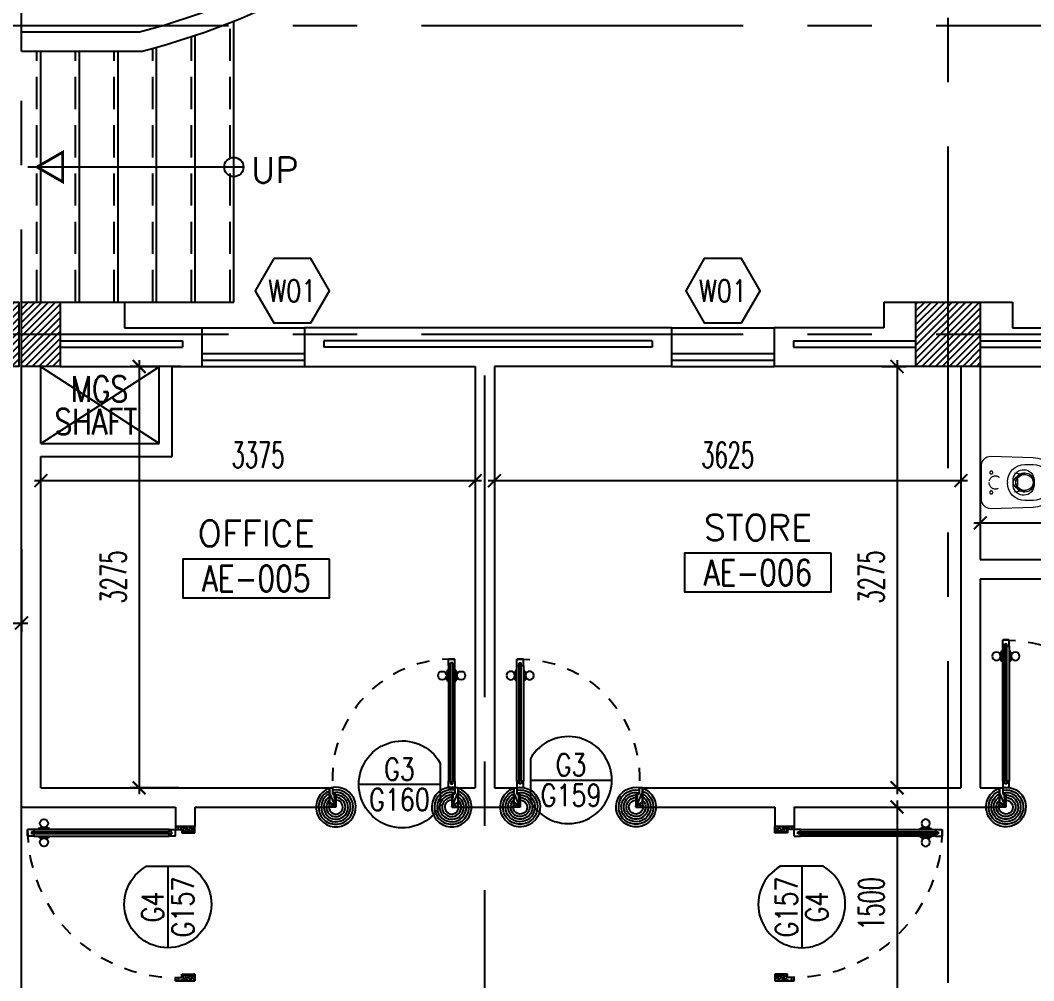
# Model space of a CAD drawing. Extents: x 417819.9 to 417911.9, y 43448 to 43539.2.
# Drawn here: x 417873.49 to 417881.36, y 43520.67 to 43528.14 of the extents above; entities that cross this region are included whole.
import ezdxf
from ezdxf.enums import TextEntityAlignment as Align

# ---------------------------------------------------------------- set-up
doc = ezdxf.new("R2010")
doc.units = 0
doc.header["$MEASUREMENT"] = 0
doc.header["$PDMODE"] = 3
doc.header["$PDSIZE"] = 0.1
for name, pattern in [('CENTERX2', [4, 2.5, -0.5, 0.5, -0.5]), ('HIDDEN', [0.375, 0.25, -0.125]), ('HIDDEN2', [0.1875, 0.125, -0.0625])]:
    doc.linetypes.add(name, pattern=pattern)
doc.layers.get('0').update_dxf_attribs({"linetype": 'CONTINUOUS'})
doc.layers.get('DEFPOINTS').update_dxf_attribs({"linetype": 'CONTINUOUS'})
for name, color, linetype in [('AX-DIM', 4, 'CONTINUOUS'), ('AXES', 11, 'CENTERX2'), ('COL', 2, 'CONTINUOUS'), ('CURB', 11, 'CONTINUOUS'), ('DIM', 4, 'CONTINUOUS'), ('DOOR', 4, 'CONTINUOUS'), ('DOOR-CR', 2, 'CONTINUOUS'), ('DOOR-NO', 3, 'CONTINUOUS'), ('FIX', 3, 'CONTINUOUS'), ('HAT', 8, 'CONTINUOUS'), ('INSUL', 7, 'CONTINUOUS'), ('RM-BOX', 2, 'CONTINUOUS'), ('RM-NAME', 2, 'CONTINUOUS'), ('RM-NO', 2, 'CONTINUOUS'), ('SHAFT', 7, 'CONTINUOUS'), ('Step', 3, 'CONTINUOUS'), ('STR', 5, 'CONTINUOUS'), ('WALL', 2, 'CONTINUOUS'), ('WIN', 5, 'CONTINUOUS'), ('WIN-BOX', 3, 'CONTINUOUS'), ('WIN-NO', 5, 'CONTINUOUS')]:
    doc.layers.add(name, color=color, linetype=linetype)
doc.styles.add('ROMANS', font='ROMANS.shx', dxfattribs={"width": 0.6})
doc.dimstyles.new('STANDARD in', dxfattribs={"dimtxt": 0.2, "dimasz": 0.1, "dimexe": 0.07, "dimexo": 0.05, "dimgap": 0.1, "dimtad": 1, "dimdec": 0, "dimlfac": 1000, "dimzin": 0, "dimdsep": 46, "dimtxsty": 'ROMANS', "dimblk": 'ARCHTICK', "dimcen": 0.05, "dimdle": 0.05, "dimclrd": 4, "dimclre": 4, "dimclrt": 2, "dimadec": 0, "dimazin": 0, "dimtfac": 1, "dimtdec": 0, "dimtmove": 2, "dimatfit": 3, "dimfxl": 0, "dimtolj": 1, "dimtzin": 0, "dimarcsym": 0})

# ---------------------------------------------------------------- blocks, each defined once
blk = doc.blocks.new('_ARCHTICK')
at = {"color": 0, "linetype": 'ByBlock', "const_width": 0.15}
blk.add_lwpolyline([(-0.5, -0.5), (0.5, 0.5)], dxfattribs=at)
blk = doc.blocks.new('*D464')
at = {"layer": 'AX-DIM', "color": 4, "lineweight": -2}
for p, q in [((417831.2066, 43525.8089), (417831.2066, 43538.0073)), ((417906.5226, 43536.5673), (417906.5226, 43538.0073)), ((417831.1566, 43537.9373), (417906.5726, 43537.9373))]:
    blk.add_line(p, q, dxfattribs=at)
at = {"layer": 'DEFPOINTS', "color": 0}
for p in [(417906.5226, 43537.9373), (417906.5226, 43536.5173), (417831.2066, 43525.7589)]:
    blk.add_point(p, dxfattribs=at)
at = {"layer": 'AX-DIM', "color": 4, "lineweight": -2, "xscale": 0.1, "yscale": 0.1, "zscale": 0.1, "rotation": 180}
blk.add_blockref('_ARCHTICK', (417831.2066, 43537.9373), dxfattribs=at)
at = {"layer": 'AX-DIM', "color": 4, "lineweight": -2, "xscale": 0.1, "yscale": 0.1, "zscale": 0.1}
blk.add_blockref('_ARCHTICK', (417906.5226, 43537.9373), dxfattribs=at)
at = {"layer": 'AX-DIM', "color": 2, "insert": (417869.829, 43538.1603), "char_height": 0.2, "attachment_point": 5, "style": 'ROMANS'}
blk.add_mtext('\\A1;75316', dxfattribs=at)
blk = doc.blocks.new('WW1')
at = {"layer": 'WIN-BOX'}
blk.add_lwpolyline([(144.3, -250), (288.7, 0), (144.3, 250), (-144.3, 250), (-288.7, 0), (-144.3, -250)], close=True, dxfattribs=at)
at = {"layer": 'WIN-NO', "style": 'ROMANS', "width": 0.8}
blk.add_attdef('W00', text='', height=170, dxfattribs=at).set_placement((0, 0), align=Align.MIDDLE)
blk = doc.blocks.new('A$C24ED45A6')
at = {"layer": 'DOOR', "color": 0, "linetype": 'ByBlock'}
for p, q in [((925, 1100), (925, 1150)), ((925, 1150), (975, 1150)), ((975, 1150), (925, 1150)), ((942, 1100), (942, 1120)), ((958, 1120), (942, 1120)), ((958, 1100), (958, 1120)), ((975, 1100), (975, 1150)), ((908.8, 1055), (908.8, 990.2)), ((917.8, 1055), (908.8, 1055)), ((917.8, 977.6), (917.8, 1067.6)), ((925, 1067.6), (917.8, 1067.6)), ((917.8, 1055), (917.8, 990.2)), ((942, 1100), (925, 1100)), ((975, 1100), (958, 1100)), ((975, 1067.6), (982.2, 1067.6)), ((982.2, 977.6), (982.2, 1067.6)), ((982.2, 1055), (982.2, 990.2)), ((982.2, 1055), (991.2, 1055)), ((991.2, 1055), (991.2, 990.2)), ((917.8, 990.2), (908.8, 990.2)), ((925, 977.6), (917.8, 977.6)), ((975, 977.6), (982.2, 977.6)), ((982.2, 990.2), (991.2, 990.2)), ((925, 150), (925, 200)), ((925, 200), (942, 200)), ((942, 200), (942, 180)), ((942, 180), (958, 180)), ((958, 180), (958, 200)), ((958, 200), (975, 200)), ((975, 200), (975, 150)), ((0, 0), (0, 150)), ((0, 150), (25, 150)), ((25, 150), (25, 100)), ((25, 100), (50, 100)), ((50, 100), (50, 0)), ((925, 150), (975, 150)), ((975, 100), (950, 100)), ((950, 100), (950, 0)), ((1000, 150), (975, 150)), ((975, 150), (975, 100)), ((1000, 150), (1000, 0)), ((50, 0), (0, 0)), ((950, 0), (1000, 0))]:
    blk.add_line(p, q, dxfattribs=at)
at = {"layer": 'DOOR', "linetype": 'ByBlock'}
for p, q in [((925, 1100), (925, 200)), ((942, 200), (942, 1100)), ((958, 200), (958, 1100)), ((975, 200), (975, 1100))]:
    blk.add_line(p, q, dxfattribs=at)
at = {"layer": 'DOOR', "color": 9, "linetype": 'ByBlock'}
for p, q in [((50, 0), (0, 113.7)), ((50, 0), (36.6, 100)), ((950, 0), (1000, 113.7)), ((950, 0), (963.4, 100)), ((50, 0), (0, 40.1)), ((950, 0), (1000, 40.1))]:
    blk.add_line(p, q, dxfattribs=at)
at = {"layer": 'DOOR', "color": 0, "linetype": 'ByBlock'}
for centre in [(876.5, 1022.6), (1023.5, 1022.6)]:
    blk.add_circle(centre, 32.4, dxfattribs=at)
at = {"layer": 'DOOR', "linetype": 'HIDDEN', "ltscale": 0.5}
blk.add_arc((950, 222.5), 927.8, 88.45601, 184.48155, dxfattribs=at)
at = {"layer": 'DOOR', "color": 9, "linetype": 'ByBlock'}
for centre, radius, start, end in [((50, 0), 154.4, 103.71423, 108.89471), ((50, 0), 134.4, 100.71998, 111.84015), ((50, 0), 114.4, 102.62257, 115.91616), ((50, 0), 94.4, 90, 121.98181), ((950, 0), 94.4, 58.01819, 90), ((950, 0), 134.4, 68.15985, 79.28002), ((950, 0), 114.4, 64.08384, 77.37743), ((950, 0), 154.4, 71.10529, 76.28577), ((50, 0), 74.4, 90, 132.22357), ((50, 0), 54.4, 90, 156.79262), ((50, 0), 34.4, 90, 180), ((50, 0), 14.4, 90, 180), ((950, 0), 74.4, 47.77643, 90), ((950, 0), 54.4, 23.20738, 90), ((950, 0), 34.4, 0, 90), ((950, 0), 14.4, 0, 90)]:
    blk.add_arc(centre, radius, start, end, dxfattribs=at)
at = {"layer": 'WALL'}
blk.add_line((1000, 0), (1000, 150), dxfattribs=at)
blk = doc.blocks.new('RM1')
at = {"layer": 'RM-BOX'}
blk.add_lwpolyline([(569.9, -200), (-569.9, -200), (-569.9, -500), (569.9, -500)], close=True, dxfattribs=at)
at = {"layer": 'RM-NAME', "style": 'ROMANS'}
for tag, p in [('ROOMNAME1', (0, 323.8)), ('ROOMNAME2', (0, 0))]:
    blk.add_attdef(tag, text='', height=200, dxfattribs=at).set_placement(p, align=Align.MIDDLE)
at = {"layer": 'RM-NO', "style": 'ROMANS', "width": 0.8}
blk.add_attdef('ROOMNO', text='', height=200, dxfattribs=at).set_placement((0, -350), align=Align.MIDDLE)
blk = doc.blocks.new('DD1')
at = {"layer": 'DOOR-CR'}
blk.add_line((-316.5, 0), (316.5, 0), dxfattribs=at)
blk.add_lwpolyline([(-316.5, -165.7, 3.820224), (-316.5, 165.7)], format="xyb", close=True, dxfattribs=at)
at = {"layer": 'DOOR-NO', "color": 255, "style": 'ROMANS'}
for tag, width, p in [('G', 0.8, (-21.7, 155.8)), ('0000', 0.7, (-21.7, -135.5))]:
    blk.add_attdef(tag, text='', height=195.5, dxfattribs=dict(at, width=width)).set_placement(p, align=Align.MIDDLE)
blk = doc.blocks.new('*X73')
at = {"color": 0}
for p, q in [((73379.2, 69507.8), (73872.4, 70001)), ((73379.2, 69560.8), (73819.4, 70001)), ((73379.2, 69613.9), (73766.3, 70001)), ((73379.2, 69666.9), (73713.3, 70001)), ((73379.2, 69719.9), (73660.3, 70001)), ((73379.2, 69773), (73607.2, 70001)), ((73379.2, 69826), (73554.2, 70001)), ((73379.2, 69879), (73501.2, 70001)), ((73379.2, 69932.1), (73448.1, 70001)), ((73379.2, 69985.1), (73395.1, 70001)), ((73425.4, 69501), (73879.2, 69954.8)), ((73478.5, 69501), (73879.2, 69901.7)), ((73531.5, 69501), (73879.2, 69848.7)), ((73584.5, 69501), (73879.2, 69795.7)), ((73637.6, 69501), (73879.2, 69742.6)), ((73690.6, 69501), (73879.2, 69689.6)), ((73743.6, 69501), (73879.2, 69636.6)), ((73796.7, 69501), (73879.2, 69583.5)), ((73849.7, 69501), (73879.2, 69530.5))]:
    blk.add_line(p, q, dxfattribs=at)
blk = doc.blocks.new('WC1')
at = {"layer": 'FIX', "lineweight": 20}
for p, q in [((35, 203.8), (-293, 193.8)), ((-230, 140.8), (-293, 140.8)), ((108, 0), (108, 130.8)), ((-482, 4.8), (-482, -4.8)), ((-429, 4.8), (-429, -4.8)), ((-288.7, 24.2), (-294.5, 0)), ((-294.5, 0), (-288.7, -24.2)), ((-149.8, 75.7), (-245.4, 60.1)), ((-94, 4.8), (-94, -4.8)), ((108, -130.8), (108, 0)), ((-245.4, -60.1), (-149.8, -75.7)), ((-293, -140.8), (-230, -140.8)), ((-293, -193.8), (35, -203.8)), ((31.8, -203.8), (35, -203.8))]:
    blk.add_line(p, q, dxfattribs=at)
at = {"layer": 'FIX', "linetype": 'Continuous', "lineweight": 20}
blk.add_line((-175.1, -47.3), (-175.4, 44.6), dxfattribs=at)
at = {"layer": 'FIX', "linetype": 'HIDDEN', "lineweight": 20, "ltscale": 0.05}
for centre in [(31.8, 77.5), (31.8, -77.5)]:
    blk.add_circle(centre, 11.6, dxfattribs=at)
at = {"layer": 'FIX', "linetype": 'HIDDEN2', "lineweight": 20, "ltscale": 0.3}
blk.add_circle((0, 0), 49.8, dxfattribs=at)
at = {"layer": 'FIX', "lineweight": 20}
for centre, radius, start, end in [((-293, 4.8), 189, 90, 180), ((35, 130.8), 73, 360, 90), ((-293, 4.8), 136, 90, 180), ((-230, 4.8), 136, 360, 90), ((-228, -6.9), 68.2, 128.92417, 152.84682), ((-219.4, -17.6), 82, 108.49595, 128.92417), ((-293, -4.8), 189, 180, 270), ((-293, -4.8), 136, 180, 270), ((-228, 6.9), 68.2, 207.15318, 231.07583), ((-219.4, 17.6), 82, 231.07583, 251.50405), ((-230, -4.8), 136, 270, 0), ((35, -130.8), 73, 270, 0)]:
    blk.add_arc(centre, radius, start, end, dxfattribs=at)
at = {"layer": 'FIX', "linetype": 'Continuous', "lineweight": 20}
for centre, start, end in [((-197.7, 45.5), 357.66621, 91.61215), ((-197.4, -45.6), 268.38785, 2.33379)]:
    blk.add_arc(centre, 22.3, start, end, dxfattribs=at)
blk = doc.blocks.new('C-300')
at = {"layer": 'HAT', "linetype": 'ByBlock', "ltscale": 0.3}
h = blk.add_hatch(dxfattribs=at)
h.set_pattern_fill('ANSI31', color=8, scale=300, style=0)
h.set_pattern_definition([(45, (-258496.182, -82361.005), (-26.5165043, 26.5165043), [])])
h.paths.add_polyline_path([(300, 500), (0, 500), (0, 250), (300, 250)])
h.paths.add_polyline_path([(300, 250), (0, 250), (0, 0), (300, 0)])
at = {"layer": 'COL'}
blk.add_lwpolyline([(0, 500), (300, 500), (300, 0), (0, 0)], close=True, dxfattribs=at)
blk = doc.blocks.new('C-300A')
at = {"layer": 'SHAFT', "color": 6, "linetype": 'ByBlock', "ltscale": 0.3}
for p in [(-300, 0), (20, 0)]:
    blk.add_blockref('C-300', p, dxfattribs=at)
blk = doc.blocks.new('DOOR100')
at = {"layer": 'DOOR', "color": 7, "linetype": 'ByBlock'}
for p, q in [((-75, 1250), (-75, 1300)), ((-75, 1300), (-25, 1300)), ((-25, 1300), (-75, 1300)), ((-58, 1250), (-58, 1270)), ((-42, 1270), (-58, 1270)), ((-42, 1250), (-42, 1270)), ((-25, 1250), (-25, 1300)), ((-91.2, 1205), (-91.2, 1140.2)), ((-82.2, 1205), (-91.2, 1205)), ((-82.2, 1127.6), (-82.2, 1217.6)), ((-75, 1217.6), (-82.2, 1217.6)), ((-82.2, 1205), (-82.2, 1140.2)), ((-58, 1250), (-75, 1250)), ((-25, 1250), (-42, 1250)), ((-25, 1217.6), (-17.8, 1217.6)), ((-17.8, 1127.6), (-17.8, 1217.6)), ((-17.8, 1205), (-17.8, 1140.2)), ((-17.8, 1205), (-8.8, 1205)), ((-8.8, 1205), (-8.8, 1140.2)), ((-82.2, 1140.2), (-91.2, 1140.2)), ((-75, 1127.6), (-82.2, 1127.6)), ((-25, 1127.6), (-17.8, 1127.6)), ((-17.8, 1140.2), (-8.8, 1140.2)), ((-75, 200), (-58, 200)), ((-75, 150), (-75, 200)), ((-58, 200), (-58, 180)), ((-58, 180), (-42, 180)), ((-42, 200), (-25, 200)), ((-42, 180), (-42, 200)), ((-25, 200), (-25, 150)), ((-1200, 0), (-1200, 150)), ((-1200, 150), (-1175, 150)), ((-1200, 150), (-1200, 0)), ((-1150, 0), (-1200, 113.7)), ((-1175, 150), (-1175, 100)), ((-1175, 100), (-1150, 100)), ((-1150, 0), (-1163.4, 100)), ((-1150, 100), (-1150, 0)), ((-75, 150), (-25, 150)), ((-50, 0), (0, 113.7)), ((-50, 100), (-50, 0)), ((-50, 0), (-36.6, 100)), ((-25, 100), (-50, 100)), ((0, 150), (-25, 150)), ((-25, 150), (-25, 100)), ((0, 0), (0, 150)), ((0, 150), (0, 0)), ((-1150, 0), (-1200, 40.1)), ((-1150, 0), (-1200, 0)), ((-50, 0), (0, 40.1)), ((-50, 0), (0, 0))]:
    blk.add_line(p, q, dxfattribs=at)
at = {"layer": 'DOOR', "linetype": 'ByBlock'}
for p, q in [((-75, 1250), (-75, 200)), ((-58, 200), (-58, 1250)), ((-42, 200), (-42, 1250)), ((-25, 200), (-25, 1250))]:
    blk.add_line(p, q, dxfattribs=at)
at = {"layer": 'DOOR', "color": 7, "linetype": 'ByBlock'}
for centre in [(-123.5, 1172.6), (23.5, 1172.6)]:
    blk.add_circle(centre, 32.4, dxfattribs=at)
at = {"layer": 'DOOR', "linetype": 'HIDDEN', "ltscale": 0.5}
blk.add_arc((-25, 150), 1150, 90, 180, dxfattribs=at)
at = {"layer": 'DOOR', "color": 7, "linetype": 'ByBlock'}
for centre, radius, start, end in [((-1150, 0), 154.4, 103.71423, 108.89471), ((-1150, 0), 134.4, 100.71998, 111.84015), ((-1150, 0), 94.4, 90, 121.98181), ((-50, 0), 94.4, 58.01819, 90), ((-50, 0), 134.4, 68.15985, 79.28002), ((-50, 0), 114.4, 64.08384, 77.37743), ((-50, 0), 154.4, 71.10529, 76.28577), ((-1150, 0), 74.4, 90, 132.22357), ((-1150, 0), 54.4, 90, 156.79262), ((-1150, 0), 34.4, 90, 180), ((-1150, 0), 14.4, 90, 180), ((-50, 0), 74.4, 47.77643, 90), ((-50, 0), 54.4, 23.20738, 90), ((-50, 0), 34.4, 0, 90), ((-50, 0), 14.4, 0, 90)]:
    blk.add_arc(centre, radius, start, end, dxfattribs=at)
blk = doc.blocks.new('*D221')
at = {"layer": 'DEFPOINTS', "color": 0}
for p in [(417870.5516, 43524.0749), (417873.4966, 43524.0749), (417873.4966, 43523.4495)]:
    blk.add_point(p, dxfattribs=at)
at = {"layer": 'DIM', "color": 4, "lineweight": -2}
for p, q in [((417870.5516, 43524.0249), (417870.5516, 43523.3795)), ((417873.4966, 43524.0249), (417873.4966, 43523.3795)), ((417870.5016, 43523.4495), (417873.5466, 43523.4495))]:
    blk.add_line(p, q, dxfattribs=at)
at = {"layer": 'DIM', "color": 4, "lineweight": -2, "xscale": 0.1, "yscale": 0.1, "zscale": 0.1, "rotation": 180}
blk.add_blockref('_ARCHTICK', (417870.5516, 43523.4495), dxfattribs=at)
at = {"layer": 'DIM', "color": 4, "lineweight": -2, "xscale": 0.1, "yscale": 0.1, "zscale": 0.1}
blk.add_blockref('_ARCHTICK', (417873.4966, 43523.4495), dxfattribs=at)
at = {"layer": 'DIM', "color": 2, "insert": (417872.0241, 43523.6495), "char_height": 0.2, "attachment_point": 5, "style": 'ROMANS'}
blk.add_mtext('\\A1;2945', dxfattribs=at)
blk = doc.blocks.new('*D222')
at = {"layer": 'DEFPOINTS', "color": 0}
for p in [(417877.0216, 43524.5946), (417877.0216, 43524.5569), (417873.6466, 43524.4363)]:
    blk.add_point(p, dxfattribs=at)
at = {"layer": 'DIM', "color": 4, "lineweight": -2}
for p, q in [((417873.5966, 43524.5569), (417877.0716, 43524.5569)), ((417873.6466, 43524.4863), (417873.6466, 43524.6269)), ((417877.0216, 43524.5446), (417877.0216, 43524.4869))]:
    blk.add_line(p, q, dxfattribs=at)
at = {"layer": 'DIM', "color": 4, "lineweight": -2, "xscale": 0.1, "yscale": 0.1, "zscale": 0.1, "rotation": 180}
blk.add_blockref('_ARCHTICK', (417873.6466, 43524.5569), dxfattribs=at)
at = {"layer": 'DIM', "color": 4, "lineweight": -2, "xscale": 0.1, "yscale": 0.1, "zscale": 0.1}
blk.add_blockref('_ARCHTICK', (417877.0216, 43524.5569), dxfattribs=at)
at = {"layer": 'DIM', "color": 2, "insert": (417875.3341, 43524.7569), "char_height": 0.2, "attachment_point": 5, "style": 'ROMANS'}
blk.add_mtext('\\A1;3375', dxfattribs=at)
blk = doc.blocks.new('*D223')
at = {"layer": 'DEFPOINTS', "color": 0}
for p in [(417877.1716, 43525.1673), (417880.7966, 43525.1673), (417880.7966, 43524.5569)]:
    blk.add_point(p, dxfattribs=at)
at = {"layer": 'DIM', "color": 4, "lineweight": -2}
for p, q in [((417877.1716, 43525.1173), (417877.1716, 43524.4869)), ((417880.7966, 43525.1173), (417880.7966, 43524.4869)), ((417877.1216, 43524.5569), (417880.8466, 43524.5569))]:
    blk.add_line(p, q, dxfattribs=at)
at = {"layer": 'DIM', "color": 4, "lineweight": -2, "xscale": 0.1, "yscale": 0.1, "zscale": 0.1, "rotation": 180}
blk.add_blockref('_ARCHTICK', (417877.1716, 43524.5569), dxfattribs=at)
at = {"layer": 'DIM', "color": 4, "lineweight": -2, "xscale": 0.1, "yscale": 0.1, "zscale": 0.1}
blk.add_blockref('_ARCHTICK', (417880.7966, 43524.5569), dxfattribs=at)
at = {"layer": 'DIM', "color": 2, "insert": (417878.9841, 43524.7569), "char_height": 0.2, "attachment_point": 5, "style": 'ROMANS'}
blk.add_mtext('\\A1;3625', dxfattribs=at)
blk = doc.blocks.new('*D224')
at = {"layer": 'DEFPOINTS', "color": 0}
for p in [(417874.7816, 43525.4443), (417874.4102, 43522.1693), (417874.7679, 43522.1693)]:
    blk.add_point(p, dxfattribs=at)
at = {"layer": 'DIM', "color": 4, "lineweight": -2}
for p, q in [((417874.7316, 43525.4443), (417874.3402, 43525.4443)), ((417874.4102, 43525.4943), (417874.4102, 43522.1193)), ((417874.7179, 43522.1693), (417874.3402, 43522.1693))]:
    blk.add_line(p, q, dxfattribs=at)
at = {"layer": 'DIM', "color": 4, "lineweight": -2, "xscale": 0.1, "yscale": 0.1, "zscale": 0.1}
for p, rotation in [((417874.4102, 43525.4443), 90), ((417874.4102, 43522.1693), 270)]:
    blk.add_blockref('_ARCHTICK', p, dxfattribs=dict(at, rotation=rotation))
at = {"layer": 'DIM', "color": 2, "insert": (417874.2102, 43523.8068), "char_height": 0.2, "attachment_point": 5, "rotation": 90, "style": 'ROMANS'}
blk.add_mtext('\\A1;3275', dxfattribs=at)
blk = doc.blocks.new('*D225')
at = {"layer": 'DEFPOINTS', "color": 0}
for p in [(417880.1323, 43525.4443), (417880.1323, 43522.1693), (417880.3005, 43522.1693)]:
    blk.add_point(p, dxfattribs=at)
at = {"layer": 'DIM', "color": 4, "lineweight": -2}
for p, q in [((417880.1823, 43525.4443), (417880.3705, 43525.4443)), ((417880.3005, 43525.4943), (417880.3005, 43522.1193)), ((417880.1823, 43522.1693), (417880.3705, 43522.1693))]:
    blk.add_line(p, q, dxfattribs=at)
at = {"layer": 'DIM', "color": 4, "lineweight": -2, "xscale": 0.1, "yscale": 0.1, "zscale": 0.1}
for p, rotation in [((417880.3005, 43525.4443), 90), ((417880.3005, 43522.1693), 270)]:
    blk.add_blockref('_ARCHTICK', p, dxfattribs=dict(at, rotation=rotation))
at = {"layer": 'DIM', "color": 2, "insert": (417880.1005, 43523.8068), "char_height": 0.2, "attachment_point": 5, "rotation": 90, "style": 'ROMANS'}
blk.add_mtext('\\A1;3275', dxfattribs=at)
blk = doc.blocks.new('*D226')
at = {"layer": 'DEFPOINTS', "color": 0}
for p in [(417880.9466, 43524.3331), (417883.0216, 43524.3331), (417883.0216, 43524.2281)]:
    blk.add_point(p, dxfattribs=at)
at = {"layer": 'DIM', "color": 4, "lineweight": -2}
for p, q in [((417880.9466, 43524.2831), (417880.9466, 43524.1581)), ((417883.0216, 43524.2831), (417883.0216, 43524.1581)), ((417880.8966, 43524.2281), (417883.0716, 43524.2281))]:
    blk.add_line(p, q, dxfattribs=at)
at = {"layer": 'DIM', "color": 4, "lineweight": -2, "xscale": 0.1, "yscale": 0.1, "zscale": 0.1, "rotation": 180}
blk.add_blockref('_ARCHTICK', (417880.9466, 43524.2281), dxfattribs=at)
at = {"layer": 'DIM', "color": 4, "lineweight": -2, "xscale": 0.1, "yscale": 0.1, "zscale": 0.1}
blk.add_blockref('_ARCHTICK', (417883.0216, 43524.2281), dxfattribs=at)
at = {"layer": 'DIM', "color": 2, "insert": (417881.9841, 43524.4281), "char_height": 0.2, "attachment_point": 5, "style": 'ROMANS'}
blk.add_mtext('\\A1;2075', dxfattribs=at)
blk = doc.blocks.new('*D290')
at = {"layer": 'DEFPOINTS', "color": 0}
for p in [(417879.7091, 43522.0193), (417879.7091, 43520.5193), (417880.3005, 43520.5193)]:
    blk.add_point(p, dxfattribs=at)
at = {"layer": 'DIM', "color": 4, "lineweight": -2}
for p, q in [((417880.3005, 43522.0693), (417880.3005, 43520.4693)), ((417879.7591, 43522.0193), (417880.3705, 43522.0193)), ((417879.7591, 43520.5193), (417880.3705, 43520.5193))]:
    blk.add_line(p, q, dxfattribs=at)
at = {"layer": 'DIM', "color": 4, "lineweight": -2, "xscale": 0.1, "yscale": 0.1, "zscale": 0.1}
for p, rotation in [((417880.3005, 43522.0193), 90), ((417880.3005, 43520.5193), 270)]:
    blk.add_blockref('_ARCHTICK', p, dxfattribs=dict(at, rotation=rotation))
at = {"layer": 'DIM', "color": 2, "insert": (417880.1005, 43521.2693), "char_height": 0.2, "attachment_point": 5, "rotation": 90, "style": 'ROMANS'}
blk.add_mtext('\\A1;1500', dxfattribs=at)

msp = doc.modelspace()

# ---------------------------------------------------------------- linework, layer by layer
at = {"layer": 'AXES'}
for p, q in [((417880.6966, 43448.6529), (417880.6966, 43538.4875)), ((417873.4966, 43460.01), (417873.4966, 43538.1375)), ((417820.6052, 43528.0943), (417889.6966, 43528.0943)), ((417820.6052, 43525.6943), (417889.6966, 43525.6943)), ((417877.0966, 43466.8743), (417877.0966, 43525.6943))]:
    msp.add_line(p, q, dxfattribs=at)
at = {"layer": 'COL'}
msp.add_lwpolyline([(417880.4466, 43525.4443), (417880.4466, 43525.9443), (417880.9466, 43525.9443), (417880.9466, 43525.4443)], close=True, dxfattribs=at)
at = {"layer": 'CURB'}
for radius, start in [(6, 284.83511), (6.15, 284.6521)]:
    msp.add_arc((417872.8772, 43533.8443), radius, start, 315, dxfattribs=at)
at = {"layer": 'INSUL'}
for p, q in [((417873.7966, 43525.6443), (417874.7466, 43525.6443)), ((417873.7966, 43525.5943), (417874.7466, 43525.5943)), ((417874.7466, 43525.6443), (417874.7466, 43525.5943)), ((417878.3966, 43525.6443), (417875.8466, 43525.6443)), ((417875.8466, 43525.6443), (417875.8466, 43525.5943)), ((417878.3966, 43525.5943), (417875.8466, 43525.5943)), ((417878.3966, 43525.6443), (417878.3966, 43525.5943)), ((417879.4966, 43525.6443), (417879.4966, 43525.5943)), ((417879.4966, 43525.6443), (417880.4466, 43525.6443)), ((417879.4966, 43525.5943), (417880.4466, 43525.5943)), ((417880.9466, 43525.6443), (417883.0466, 43525.6443)), ((417880.9466, 43525.5943), (417883.0466, 43525.5943))]:
    msp.add_line(p, q, dxfattribs=at)
at = {"layer": 'SHAFT', "linetype": 'ByBlock'}
for p, q in [((417874.5666, 43524.8443), (417873.6466, 43525.4403)), ((417873.6466, 43524.8443), (417874.5666, 43525.4403))]:
    msp.add_line(p, q, dxfattribs=at)
at = {"layer": 'Step', "linetype": 'HIDDEN'}
for p, q in [((417875.1166, 43525.9443), (417875.1166, 43528.1165)), ((417874.8166, 43525.9443), (417874.8166, 43528.0081)), ((417873.6166, 43525.9443), (417873.6166, 43527.8943)), ((417873.9166, 43525.9443), (417873.9166, 43527.8943)), ((417874.2166, 43525.9443), (417874.2166, 43527.8943)), ((417874.5166, 43525.9443), (417874.5166, 43527.9169))]:
    msp.add_line(p, q, dxfattribs=at)
at = {"layer": 'Step'}
for p, q in [((417875.1466, 43525.9443), (417875.1466, 43528.1283)), ((417873.4966, 43528.0443), (417874.4135, 43528.0443)), ((417873.4966, 43527.8943), (417873.4966, 43528.0443)), ((417874.8466, 43525.9443), (417874.8466, 43528.0182)), ((417873.4966, 43527.8943), (417874.4329, 43527.8943)), ((417873.6466, 43525.9443), (417873.6466, 43527.8943)), ((417873.9466, 43525.9443), (417873.9466, 43527.8943)), ((417874.2466, 43525.9443), (417874.2466, 43527.8943)), ((417874.5466, 43525.9443), (417874.5466, 43527.9252)), ((417873.6466, 43525.9443), (417875.1466, 43525.9443))]:
    msp.add_line(p, q, dxfattribs=at)
at = {"layer": 'STR'}
msp.add_line((417875.2216, 43526.9943), (417873.5466, 43526.9943), dxfattribs=at)
at = {"layer": 'STR', "const_width": 0.0215}
msp.add_lwpolyline([(417873.8165, 43527.1098), (417873.8165, 43526.8789), (417873.6165, 43526.9943)], close=True, dxfattribs=at)
msp.add_lwpolyline([(417873.8165, 43527.1098), (417873.8165, 43526.8789), (417873.6165, 43526.9943)], close=True, dxfattribs=at)
msp.add_lwpolyline([(417873.8165, 43527.1098), (417873.8165, 43526.8789), (417873.6165, 43526.9943)], close=True, dxfattribs=at)
msp.add_lwpolyline([(417873.8165, 43527.1098), (417873.8165, 43526.8789), (417873.6165, 43526.9943)], close=True, dxfattribs=at)
at = {"layer": 'STR'}
msp.add_circle((417875.1466, 43526.9943), 0.075, dxfattribs=at)
msp.add_circle((417875.1466, 43526.9943), 0.075, dxfattribs=at)
at = {"layer": 'WALL'}
for p, q in [((417873.7966, 43525.9443), (417874.2966, 43525.9443)), ((417874.2966, 43525.9443), (417874.2966, 43525.7443)), ((417880.1966, 43525.9443), (417880.1966, 43525.7443)), ((417880.1966, 43525.9443), (417881.1966, 43525.9443)), ((417881.1966, 43525.9443), (417881.1966, 43525.7443)), ((417874.2966, 43525.7443), (417874.8966, 43525.7443)), ((417874.8966, 43525.7443), (417874.8966, 43525.4443)), ((417874.8966, 43525.7443), (417874.8966, 43525.4443)), ((417878.5466, 43525.7443), (417875.6966, 43525.7443)), ((417875.6966, 43525.7443), (417875.6966, 43525.4443)), ((417875.6966, 43525.7443), (417875.6966, 43525.4443)), ((417878.5466, 43525.7443), (417878.5466, 43525.4443)), ((417880.1966, 43525.7443), (417879.3466, 43525.7443)), ((417879.3466, 43525.7443), (417879.3466, 43525.4443)), ((417881.1966, 43525.7443), (417883.1966, 43525.7443)), ((417873.4966, 43522.0193), (417873.4966, 43525.4443)), ((417873.6466, 43524.8443), (417873.6466, 43525.4443)), ((417873.7966, 43525.4443), (417874.5666, 43525.4443)), ((417874.5666, 43524.8443), (417874.5666, 43525.4443)), ((417874.6666, 43524.7443), (417874.6666, 43525.4443)), ((417874.6666, 43525.4443), (417874.8966, 43525.4443)), ((417875.6966, 43525.4443), (417877.0216, 43525.4443)), ((417877.0216, 43525.4443), (417877.0216, 43522.1693)), ((417878.5466, 43525.4443), (417877.1716, 43525.4443)), ((417877.1716, 43525.4443), (417877.1716, 43522.1693)), ((417880.4466, 43525.4443), (417879.3466, 43525.4443)), ((417880.7966, 43525.4443), (417880.7966, 43522.1693)), ((417880.9466, 43525.4443), (417883.0216, 43525.4443)), ((417880.9466, 43525.4443), (417880.9466, 43523.9443)), ((417873.6466, 43524.8443), (417874.5666, 43524.8443)), ((417873.6466, 43522.1693), (417873.6466, 43524.7443)), ((417873.6466, 43524.7443), (417874.6666, 43524.7443)), ((417880.9466, 43523.9443), (417881.9716, 43523.9443)), ((417880.9466, 43523.7943), (417880.9466, 43522.1693)), ((417880.9466, 43523.7943), (417881.5361, 43523.7943)), ((417873.6466, 43522.1693), (417875.8893, 43522.1693)), ((417875.8893, 43522.1693), (417875.8893, 43522.0193)), ((417876.8893, 43522.1693), (417876.8893, 43522.0193)), ((417876.8893, 43522.1693), (417877.0216, 43522.1693)), ((417877.1716, 43522.1693), (417877.3216, 43522.1693)), ((417877.3216, 43522.1693), (417877.3216, 43522.0193)), ((417878.3216, 43522.1693), (417880.7966, 43522.1693)), ((417878.3216, 43522.1693), (417878.3216, 43522.0193)), ((417880.9466, 43522.1693), (417881.0966, 43522.1693)), ((417881.0966, 43522.1693), (417881.0966, 43522.0193)), ((417873.4966, 43522.0193), (417874.6929, 43522.0193)), ((417874.6929, 43522.0193), (417874.6933, 43521.8693)), ((417874.8429, 43522.0197), (417874.8433, 43521.8693)), ((417874.8429, 43522.0193), (417875.8893, 43522.0193)), ((417876.8893, 43522.0193), (417877.3216, 43522.0193)), ((417878.3216, 43522.0193), (417879.3503, 43522.0193)), ((417879.3503, 43522.0197), (417879.3499, 43521.8693)), ((417879.5003, 43522.0193), (417879.4999, 43521.8693)), ((417879.5003, 43522.0193), (417881.0966, 43522.0193)), ((417874.6933, 43521.8693), (417874.8433, 43521.8693)), ((417879.4999, 43521.8693), (417879.3499, 43521.8693))]:
    msp.add_line(p, q, dxfattribs=at)
at = {"layer": 'WIN'}
for p, q in [((417874.8966, 43525.7443), (417875.6966, 43525.7443)), ((417878.5466, 43525.7443), (417879.3466, 43525.7443)), ((417874.8966, 43525.5443), (417875.6966, 43525.5443)), ((417878.5466, 43525.5443), (417879.3466, 43525.5443)), ((417874.8966, 43525.4943), (417875.6966, 43525.4943)), ((417874.8966, 43525.4443), (417875.6966, 43525.4443)), ((417878.5466, 43525.4943), (417879.3466, 43525.4943)), ((417878.5466, 43525.4443), (417879.3466, 43525.4443))]:
    msp.add_line(p, q, dxfattribs=at)

# ---------------------------------------------------------------- block references
at = {"layer": 'COL', "linetype": 'ByBlock', "xscale": 0.001000000047497451, "yscale": 0.0009999999892897904, "zscale": 0.001}
msp.add_blockref('C-300A', (417873.4766, 43525.4443), dxfattribs=at)
at = {"layer": 'DOOR', "xscale": -0.001000000047497451, "yscale": 0.0009999999892897904, "zscale": 0.001}
msp.add_blockref('DOOR100', (417881.0966, 43522.0193), dxfattribs=at)
at = {"layer": 'DOOR', "color": 0, "yscale": 0.0009999999892897904, "zscale": 0.001}
for p, xscale in [((417875.8893, 43522.0193), 0.001000000047497451), ((417878.3216, 43522.0193), -0.001000000047497451)]:
    msp.add_blockref('A$C24ED45A6', p, dxfattribs=dict(at, xscale=xscale))
at = {"layer": 'DOOR', "yscale": 0.0009999999892897904, "zscale": 0.001}
for p, xscale, rotation in [((417874.8433, 43521.8693), 0.0009999999892897904, 90), ((417879.3499, 43521.8693), -0.0009999999892897904, 270)]:
    msp.add_blockref('DOOR100', p, dxfattribs=dict(at, xscale=xscale, rotation=rotation))
at = {"layer": 'DOOR-NO'}
ref = msp.add_blockref('DD1', (417877.7674, 43522.2292), dxfattribs=dict(at, xscale=0.001000000047497451, yscale=0.0009999999892897904, zscale=0.001))
ref.add_attrib('G', 'G3', dxfattribs={"height": 0.17, "style": 'ROMANS', "width": 0.8}).set_placement((417877.7674, 43522.3471), align=Align.MIDDLE)
ref.add_attrib('000', 'G159', dxfattribs={"height": 0.17, "style": 'ROMANS', "width": 0.8}).set_placement((417877.7674, 43522.1113), align=Align.MIDDLE)
ref = msp.add_blockref('DD1', (417876.4339, 43522.1957), dxfattribs=dict(at, xscale=-0.001000000047497451, yscale=0.0009999999892897904, zscale=0.001))
ref.add_attrib('G', 'G3', dxfattribs={"height": 0.17, "style": 'ROMANS', "width": 0.8}).set_placement((417876.4339, 43522.3136), align=Align.MIDDLE)
ref.add_attrib('000', 'G160', dxfattribs={"height": 0.17, "style": 'ROMANS', "width": 0.8}).set_placement((417876.4339, 43522.0778), align=Align.MIDDLE)
ref = msp.add_blockref('DD1', (417874.6335, 43521.2426), dxfattribs=dict(at, xscale=-0.0009999999892897904, yscale=0.0009999999892897904, zscale=0.001, rotation=90))
ref.add_attrib('G', 'G4', dxfattribs={"height": 0.17, "rotation": 90, "style": 'ROMANS', "width": 0.8}).set_placement((417874.5155, 43521.2426), align=Align.MIDDLE)
ref.add_attrib('000', 'G157', dxfattribs={"height": 0.17, "rotation": 90, "style": 'ROMANS', "width": 0.8}).set_placement((417874.7513, 43521.2426), align=Align.MIDDLE)
ref = msp.add_blockref('DD1', (417879.5598, 43521.2426), dxfattribs=dict(at, xscale=0.0009999999892897904, yscale=0.0009999999892897904, zscale=0.001, rotation=270))
ref.add_attrib('G', 'G4', dxfattribs={"height": 0.17, "rotation": 90, "style": 'ROMANS', "width": 0.8}).set_placement((417879.6777, 43521.2426), align=Align.MIDDLE)
ref.add_attrib('000', 'G157', dxfattribs={"height": 0.17, "rotation": 90, "style": 'ROMANS', "width": 0.8}).set_placement((417879.4419, 43521.2426), align=Align.MIDDLE)
at = {"layer": 'HAT', "xscale": 0.001000000047497451, "yscale": 0.0009999999892897904, "zscale": 0.001}
msp.add_blockref('*X73', (417807.0674, 43455.9433), dxfattribs=at)
for p, values in [((417875.3195, 43524.146), {'ROOMNO': 'AE-005', 'ROOMNAME2': 'OFFICE'}), ((417879.2194, 43524.192), {'ROOMNO': 'AE-006', 'ROOMNAME2': 'STORE'})]:
    msp.add_blockref('RM1', p, dxfattribs=at).add_auto_attribs(values)
at = {"layer": 'WALL', "xscale": -0.001000000047497451, "yscale": 0.0009999999892897904, "zscale": 0.001}
msp.add_blockref('WC1', (417881.0643, 43524.5423), dxfattribs=at)
at = {"layer": 'WIN-NO', "xscale": 0.001000000047497451, "yscale": 0.0009999999892897904, "zscale": 0.001}
for p in [(417875.6004, 43526.0322), (417878.9466, 43526.0322)]:
    msp.add_blockref('WW1', p, dxfattribs=at).add_auto_attribs({'W00': 'W01'})

# ---------------------------------------------------------------- texts
at = {"layer": 'RM-NAME', "style": 'ROMANS'}
msp.add_text('UP', height=0.2, dxfattribs=at).set_placement((417875.4643, 43526.9712), align=Align.MIDDLE)
at = {"layer": 'RM-NAME', "style": 'ROMANS', "width": 0.8}
for s, p in [('MGS', (417874.1016, 43525.2699)), ('SHAFT', (417874.0748, 43525.0143))]:
    msp.add_text(s, height=0.2, dxfattribs=at).set_placement(p, align=Align.MIDDLE)

# ---------------------------------------------------------------- dimensions: what is measured, and where the dimension line sits
at = {"layer": 'AX-DIM'}
dim = msp.add_linear_dim(base=(417906.5226, 43537.9373), p1=(417831.2066, 43525.7589), p2=(417906.5226, 43536.5173), dimstyle='STANDARD in', dxfattribs=at)
dim.commit()
dim.dimension.update_dxf_attribs({"geometry": '*D464', "text_midpoint": (417869.829, 43538.1603), "dimtype": 160})
at = {"layer": 'DIM'}
for base, p1, p2, picture, middle in [((417874.4102, 43522.1693), (417874.7816, 43525.4443), (417874.7679, 43522.1693), '*D224', (417874.2102, 43523.8068)), ((417880.3005, 43522.1693), (417880.1323, 43525.4443), (417880.1323, 43522.1693), '*D225', (417880.1005, 43523.8068)), ((417880.3005, 43520.5193), (417879.7091, 43522.0193), (417879.7091, 43520.5193), '*D290', (417880.1005, 43521.2693))]:
    dim = msp.add_linear_dim(base=base, p1=p1, p2=p2, angle=90, dimstyle='STANDARD in', dxfattribs=at)
    dim.commit()
    dim.dimension.update_dxf_attribs({"geometry": picture, "text_midpoint": middle})
for base, p1, p2, picture, middle in [((417880.7966, 43524.5569), (417877.1716, 43525.1673), (417880.7966, 43525.1673), '*D223', (417878.9841, 43524.7569)), ((417877.0216, 43524.5569), (417873.6466, 43524.4363), (417877.0216, 43524.5946), '*D222', (417875.3341, 43524.7569)), ((417883.0216, 43524.2281), (417880.9466, 43524.3331), (417883.0216, 43524.3331), '*D226', (417881.9841, 43524.4281)), ((417873.4966, 43523.4495), (417870.5516, 43524.0749), (417873.4966, 43524.0749), '*D221', (417872.0241, 43523.6495))]:
    dim = msp.add_linear_dim(base=base, p1=p1, p2=p2, dimstyle='STANDARD in', dxfattribs=at)
    dim.commit()
    dim.dimension.update_dxf_attribs({"geometry": picture, "text_midpoint": middle})

doc.saveas('drawing.dxf')
